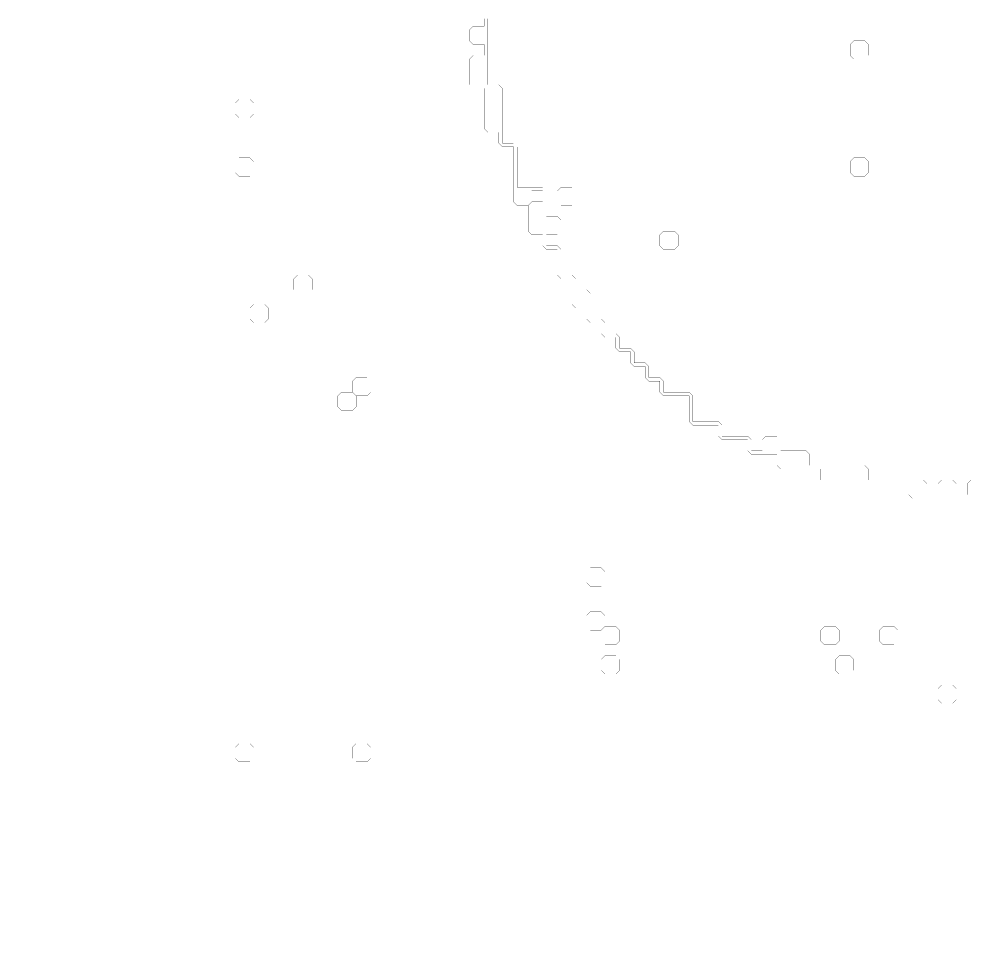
# Model space of a CAD drawing. Header units: metres. Extents: x 0 to 4990, y -4990 to 0.
# Drawn here: x 0 to 2573, y -4990 to -2511 of the extents above; entities that cross this region are included whole.
import ezdxf

# ---------------------------------------------------------------- set-up
doc = ezdxf.new("R2010")
doc.units = ezdxf.units.M
doc.layers.add('conductor', color=1, linetype='Continuous')
doc.layers.add('substrate', color=5, linetype='Continuous')

msp = doc.modelspace()

# ---------------------------------------------------------------- linework, layer by layer
at = {"layer": 'conductor', "const_width": 0.5}
msp.add_lwpolyline([(1250, -2509.765625), (1250, -2519.53125), (1250, -2529.296875), (1250, -2539.0625), (1250, -2548.828125), (1250, -2558.59375), (1250, -2568.359375), (1250, -2578.125), (1250, -2587.890625), (1250, -2597.65625), (1250, -2607.421875), (1250, -2617.1875), (1250, -2626.953125), (1250, -2636.71875), (1250, -2646.484375), (1250, -2656.25), (1250, -2666.015625), (1250, -2675.78125), (1250, -2685.546875), (1259.765625, -2685.546875), (1269.53125, -2685.546875), (1279.296875, -2685.546875), (1289.0625, -2695.3125), (1289.0625, -2705.078125), (1289.0625, -2714.84375), (1289.0625, -2724.609375), (1289.0625, -2734.375), (1289.0625, -2744.140625), (1289.0625, -2753.90625), (1289.0625, -2763.671875), (1289.0625, -2773.4375), (1289.0625, -2783.203125), (1289.0625, -2792.96875), (1289.0625, -2802.734375), (1289.0625, -2812.5), (1289.0625, -2822.265625), (1289.0625, -2832.03125), (1289.0625, -2841.796875), (1298.828125, -2841.796875), (1308.59375, -2841.796875), (1318.359375, -2841.796875), (1328.125, -2851.5625), (1328.125, -2861.328125), (1328.125, -2871.09375), (1328.125, -2880.859375), (1328.125, -2890.625), (1328.125, -2900.390625), (1328.125, -2910.15625), (1328.125, -2919.921875), (1328.125, -2929.6875), (1328.125, -2939.453125), (1328.125, -2949.21875), (1328.125, -2958.984375), (1337.890625, -2958.984375), (1347.65625, -2958.984375), (1357.421875, -2958.984375), (1367.1875, -2958.984375), (1376.953125, -2958.984375), (1386.71875, -2958.984375), (1396.484375, -2958.984375), (1406.25, -2968.75), (1406.25, -2978.515625), (1406.25, -2988.28125), (1406.25, -2998.046875), (1406.25, -3007.8125), (1406.25, -3017.578125), (1406.25, -3027.34375), (1406.25, -3037.109375), (1416.015625, -3037.109375), (1425.78125, -3037.109375), (1435.546875, -3037.109375), (1445.3125, -3046.875), (1445.3125, -3056.640625), (1445.3125, -3066.40625), (1445.3125, -3076.171875), (1435.546875, -3085.9375), (1425.78125, -3085.9375), (1416.015625, -3085.9375), (1406.25, -3085.9375), (1406.25, -3095.703125), (1406.25, -3105.46875), (1406.25, -3115.234375), (1416.015625, -3115.234375), (1425.78125, -3115.234375), (1435.546875, -3115.234375), (1445.3125, -3125), (1445.3125, -3134.765625), (1445.3125, -3144.53125), (1445.3125, -3154.296875), (1445.3125, -3164.0625), (1445.3125, -3173.828125), (1445.3125, -3183.59375), (1445.3125, -3193.359375), (1455.078125, -3193.359375), (1464.84375, -3193.359375), (1474.609375, -3193.359375), (1484.375, -3203.125), (1484.375, -3212.890625), (1484.375, -3222.65625), (1484.375, -3232.421875), (1494.140625, -3232.421875), (1503.90625, -3232.421875), (1513.671875, -3232.421875), (1523.4375, -3242.1875), (1523.4375, -3251.953125), (1523.4375, -3261.71875), (1523.4375, -3271.484375), (1523.4375, -3281.25), (1523.4375, -3291.015625), (1523.4375, -3300.78125), (1523.4375, -3310.546875), (1533.203125, -3310.546875), (1542.96875, -3310.546875), (1552.734375, -3310.546875), (1562.5, -3320.3125), (1562.5, -3330.078125), (1562.5, -3339.84375), (1562.5, -3349.609375), (1572.265625, -3349.609375), (1582.03125, -3349.609375), (1591.796875, -3349.609375), (1601.5625, -3359.375), (1601.5625, -3369.140625), (1601.5625, -3378.90625), (1601.5625, -3388.671875), (1611.328125, -3388.671875), (1621.09375, -3388.671875), (1630.859375, -3388.671875), (1640.625, -3398.4375), (1640.625, -3408.203125), (1640.625, -3417.96875), (1640.625, -3427.734375), (1650.390625, -3427.734375), (1660.15625, -3427.734375), (1669.921875, -3427.734375), (1679.6875, -3437.5), (1679.6875, -3447.265625), (1679.6875, -3457.03125), (1679.6875, -3466.796875), (1689.453125, -3466.796875), (1699.21875, -3466.796875), (1708.984375, -3466.796875), (1718.75, -3476.5625), (1718.75, -3486.328125), (1718.75, -3496.09375), (1718.75, -3505.859375), (1728.515625, -3505.859375), (1738.28125, -3505.859375), (1748.046875, -3505.859375), (1757.8125, -3505.859375), (1767.578125, -3505.859375), (1777.34375, -3505.859375), (1787.109375, -3505.859375), (1796.875, -3515.625), (1796.875, -3525.390625), (1796.875, -3535.15625), (1796.875, -3544.921875), (1796.875, -3554.6875), (1796.875, -3564.453125), (1796.875, -3574.21875), (1796.875, -3583.984375), (1806.640625, -3583.984375), (1816.40625, -3583.984375), (1826.171875, -3583.984375), (1835.9375, -3583.984375), (1845.703125, -3583.984375), (1855.46875, -3583.984375), (1865.234375, -3583.984375), (1875, -3593.75), (1875, -3603.515625), (1875, -3613.28125), (1875, -3623.046875), (1884.765625, -3623.046875), (1894.53125, -3623.046875), (1904.296875, -3623.046875), (1914.0625, -3623.046875), (1923.828125, -3623.046875), (1933.59375, -3623.046875), (1943.359375, -3623.046875), (1953.125, -3632.8125), (1953.125, -3642.578125), (1953.125, -3652.34375), (1953.125, -3662.109375), (1962.890625, -3662.109375), (1972.65625, -3662.109375), (1982.421875, -3662.109375), (1982.421875, -3652.34375), (1982.421875, -3642.578125), (1982.421875, -3632.8125), (1992.1875, -3623.046875), (2001.953125, -3623.046875), (2011.71875, -3623.046875), (2021.484375, -3623.046875), (2031.25, -3632.8125), (2031.25, -3642.578125), (2031.25, -3652.34375), (2031.25, -3662.109375), (2041.015625, -3662.109375), (2050.78125, -3662.109375), (2060.546875, -3662.109375), (2070.3125, -3662.109375), (2080.078125, -3662.109375), (2089.84375, -3662.109375), (2099.609375, -3662.109375), (2109.375, -3671.875), (2109.375, -3681.640625), (2109.375, -3691.40625), (2109.375, -3701.171875), (2119.140625, -3701.171875), (2128.90625, -3701.171875), (2138.671875, -3701.171875), (2148.4375, -3701.171875), (2158.203125, -3701.171875), (2167.96875, -3701.171875), (2177.734375, -3701.171875), (2187.5, -3701.171875), (2197.265625, -3701.171875), (2207.03125, -3701.171875), (2216.796875, -3701.171875), (2226.5625, -3701.171875), (2236.328125, -3701.171875), (2246.09375, -3701.171875), (2255.859375, -3701.171875), (2265.625, -3710.9375), (2265.625, -3720.703125), (2265.625, -3730.46875), (2265.625, -3740.234375), (2275.390625, -3740.234375), (2285.15625, -3740.234375), (2294.921875, -3740.234375), (2304.6875, -3740.234375), (2314.453125, -3740.234375), (2324.21875, -3740.234375), (2333.984375, -3740.234375), (2343.75, -3740.234375), (2353.515625, -3740.234375), (2363.28125, -3740.234375), (2373.046875, -3740.234375), (2382.8125, -3740.234375), (2392.578125, -3740.234375), (2402.34375, -3740.234375), (2412.109375, -3740.234375), (2421.875, -3750), (2421.875, -3759.765625), (2421.875, -3769.53125), (2421.875, -3779.296875), (2431.640625, -3779.296875), (2441.40625, -3779.296875), (2451.171875, -3779.296875), (2451.171875, -3769.53125), (2451.171875, -3759.765625), (2451.171875, -3750), (2460.9375, -3740.234375), (2470.703125, -3740.234375), (2480.46875, -3740.234375), (2490.234375, -3740.234375), (2500, -3750), (2500, -3759.765625), (2500, -3769.53125), (2500, -3779.296875), (2509.765625, -3779.296875), (2519.53125, -3779.296875), (2529.296875, -3779.296875), (2529.296875, -3769.53125), (2529.296875, -3759.765625), (2529.296875, -3750), (2539.0625, -3740.234375), (2548.828125, -3740.234375), (2558.59375, -3740.234375), (2568.359375, -3740.234375), (2578.125, -3740.234375)], dxfattribs=at)
for points in [[(2216.796875, -2578.125), (2226.5625, -2568.359375), (2236.328125, -2568.359375), (2246.09375, -2568.359375), (2255.859375, -2568.359375), (2265.625, -2578.125), (2265.625, -2587.890625), (2265.625, -2597.65625), (2265.625, -2607.421875), (2255.859375, -2617.1875), (2246.09375, -2617.1875), (2236.328125, -2617.1875), (2226.5625, -2617.1875), (2216.796875, -2607.421875), (2216.796875, -2597.65625), (2216.796875, -2587.890625)], [(2216.796875, -2890.625), (2226.5625, -2880.859375), (2236.328125, -2880.859375), (2246.09375, -2880.859375), (2255.859375, -2880.859375), (2265.625, -2890.625), (2265.625, -2900.390625), (2265.625, -2910.15625), (2265.625, -2919.921875), (2255.859375, -2929.6875), (2246.09375, -2929.6875), (2236.328125, -2929.6875), (2226.5625, -2929.6875), (2216.796875, -2919.921875), (2216.796875, -2910.15625), (2216.796875, -2900.390625)], [(1435.546875, -2968.75), (1445.3125, -2958.984375), (1455.078125, -2958.984375), (1464.84375, -2958.984375), (1474.609375, -2958.984375), (1484.375, -2968.75), (1484.375, -2978.515625), (1484.375, -2988.28125), (1484.375, -2998.046875), (1474.609375, -3007.8125), (1464.84375, -3007.8125), (1455.078125, -3007.8125), (1445.3125, -3007.8125), (1435.546875, -2998.046875), (1435.546875, -2988.28125), (1435.546875, -2978.515625)], [(1708.984375, -3085.9375), (1718.75, -3076.171875), (1728.515625, -3076.171875), (1738.28125, -3076.171875), (1748.046875, -3076.171875), (1757.8125, -3085.9375), (1757.8125, -3095.703125), (1757.8125, -3105.46875), (1757.8125, -3115.234375), (1748.046875, -3125), (1738.28125, -3125), (1728.515625, -3125), (1718.75, -3125), (1708.984375, -3115.234375), (1708.984375, -3105.46875), (1708.984375, -3095.703125)]]:
    msp.add_lwpolyline(points, close=True, dxfattribs=at)
at = {"layer": 'substrate', "const_width": 0.5}
for points in [[(0, -2509.765625), (0, -2519.53125), (0, -2529.296875), (0, -2539.0625), (0, -2548.828125), (0, -2558.59375), (0, -2568.359375), (0, -2578.125), (0, -2587.890625), (0, -2597.65625), (0, -2607.421875), (0, -2617.1875), (0, -2626.953125), (0, -2636.71875), (0, -2646.484375), (0, -2656.25), (0, -2666.015625), (0, -2675.78125), (0, -2685.546875), (0, -2695.3125), (0, -2705.078125), (0, -2714.84375), (0, -2724.609375), (0, -2734.375), (0, -2744.140625), (0, -2753.90625), (0, -2763.671875), (0, -2773.4375), (0, -2783.203125), (0, -2792.96875), (0, -2802.734375), (0, -2812.5), (0, -2822.265625), (0, -2832.03125), (0, -2841.796875), (0, -2851.5625), (0, -2861.328125), (0, -2871.09375), (0, -2880.859375), (0, -2890.625), (0, -2900.390625), (0, -2910.15625), (0, -2919.921875), (0, -2929.6875), (0, -2939.453125), (0, -2949.21875), (0, -2958.984375), (0, -2968.75), (0, -2978.515625), (0, -2988.28125), (0, -2998.046875), (0, -3007.8125), (0, -3017.578125), (0, -3027.34375), (0, -3037.109375), (0, -3046.875), (0, -3056.640625), (0, -3066.40625), (0, -3076.171875), (0, -3085.9375), (0, -3095.703125), (0, -3105.46875), (0, -3115.234375), (0, -3125), (0, -3134.765625), (0, -3144.53125), (0, -3154.296875), (0, -3164.0625), (0, -3173.828125), (0, -3183.59375), (0, -3193.359375), (0, -3203.125), (0, -3212.890625), (0, -3222.65625), (0, -3232.421875), (0, -3242.1875), (0, -3251.953125), (0, -3261.71875), (0, -3271.484375), (0, -3281.25), (0, -3291.015625), (0, -3300.78125), (0, -3310.546875), (0, -3320.3125), (0, -3330.078125), (0, -3339.84375), (0, -3349.609375), (0, -3359.375), (0, -3369.140625), (0, -3378.90625), (0, -3388.671875), (0, -3398.4375), (0, -3408.203125), (0, -3417.96875), (0, -3427.734375), (0, -3437.5), (0, -3447.265625), (0, -3457.03125), (0, -3466.796875), (0, -3476.5625), (0, -3486.328125), (0, -3496.09375), (0, -3505.859375), (0, -3515.625), (0, -3525.390625), (0, -3535.15625), (0, -3544.921875), (0, -3554.6875), (0, -3564.453125), (0, -3574.21875), (0, -3583.984375), (0, -3593.75), (0, -3603.515625), (0, -3613.28125), (0, -3623.046875), (0, -3632.8125), (0, -3642.578125), (0, -3652.34375), (0, -3662.109375), (0, -3671.875), (0, -3681.640625), (0, -3691.40625), (0, -3701.171875), (0, -3710.9375), (0, -3720.703125), (0, -3730.46875), (0, -3740.234375), (0, -3750), (0, -3759.765625), (0, -3769.53125), (0, -3779.296875), (0, -3789.0625), (0, -3798.828125), (0, -3808.59375), (0, -3818.359375), (0, -3828.125), (0, -3837.890625), (0, -3847.65625), (0, -3857.421875), (0, -3867.1875), (0, -3876.953125), (0, -3886.71875), (0, -3896.484375), (0, -3906.25), (0, -3916.015625), (0, -3925.78125), (0, -3935.546875), (0, -3945.3125), (0, -3955.078125), (0, -3964.84375), (0, -3974.609375), (0, -3984.375), (0, -3994.140625), (0, -4003.90625), (0, -4013.671875), (0, -4023.4375), (0, -4033.203125), (0, -4042.96875), (0, -4052.734375), (0, -4062.5), (0, -4072.265625), (0, -4082.03125), (0, -4091.796875), (0, -4101.5625), (0, -4111.328125), (0, -4121.09375), (0, -4130.859375), (0, -4140.625), (0, -4150.390625), (0, -4160.15625), (0, -4169.921875), (0, -4179.6875), (0, -4189.453125), (0, -4199.21875), (0, -4208.984375), (0, -4218.75), (0, -4228.515625), (0, -4238.28125), (0, -4248.046875), (0, -4257.8125), (0, -4267.578125), (0, -4277.34375), (0, -4287.109375), (0, -4296.875), (0, -4306.640625), (0, -4316.40625), (0, -4326.171875), (0, -4335.9375), (0, -4345.703125), (0, -4355.46875), (0, -4365.234375), (0, -4375), (0, -4384.765625), (0, -4394.53125), (0, -4404.296875), (0, -4414.0625), (0, -4423.828125), (0, -4433.59375), (0, -4443.359375), (0, -4453.125), (0, -4462.890625), (0, -4472.65625), (0, -4482.421875), (0, -4492.1875), (0, -4501.953125), (0, -4511.71875), (0, -4521.484375), (0, -4531.25), (0, -4541.015625), (0, -4550.78125), (0, -4560.546875), (0, -4570.3125), (0, -4580.078125), (0, -4589.84375), (0, -4599.609375), (0, -4609.375), (0, -4619.140625), (0, -4628.90625), (0, -4638.671875), (0, -4648.4375), (0, -4658.203125), (0, -4667.96875), (0, -4677.734375), (0, -4687.5), (0, -4697.265625), (0, -4707.03125), (0, -4716.796875), (0, -4726.5625), (0, -4736.328125), (0, -4746.09375), (0, -4755.859375), (0, -4765.625), (0, -4775.390625), (0, -4785.15625), (0, -4794.921875), (0, -4804.6875), (0, -4814.453125), (0, -4824.21875), (0, -4833.984375), (0, -4843.75), (0, -4853.515625), (0, -4863.28125), (0, -4873.046875), (0, -4882.8125), (0, -4892.578125), (0, -4902.34375), (0, -4912.109375), (0, -4921.875), (0, -4931.640625), (0, -4941.40625), (0, -4951.171875), (0, -4960.9375), (0, -4970.703125), (0, -4980.46875), (0, -4990.234375), (9.765625, -4990.234375), (19.53125, -4990.234375), (29.296875, -4990.234375), (39.0625, -4990.234375), (48.828125, -4990.234375), (58.59375, -4990.234375), (68.359375, -4990.234375), (78.125, -4990.234375), (87.890625, -4990.234375), (97.65625, -4990.234375), (107.421875, -4990.234375), (117.1875, -4990.234375), (126.953125, -4990.234375), (136.71875, -4990.234375), (146.484375, -4990.234375), (156.25, -4990.234375), (166.015625, -4990.234375), (175.78125, -4990.234375), (185.546875, -4990.234375), (195.3125, -4990.234375), (205.078125, -4990.234375), (214.84375, -4990.234375), (224.609375, -4990.234375), (234.375, -4990.234375), (244.140625, -4990.234375), (253.90625, -4990.234375), (263.671875, -4990.234375), (273.4375, -4990.234375), (283.203125, -4990.234375), (292.96875, -4990.234375), (302.734375, -4990.234375), (312.5, -4990.234375), (322.265625, -4990.234375), (332.03125, -4990.234375), (341.796875, -4990.234375), (351.5625, -4990.234375), (361.328125, -4990.234375), (371.09375, -4990.234375), (380.859375, -4990.234375), (390.625, -4990.234375), (400.390625, -4990.234375), (410.15625, -4990.234375), (419.921875, -4990.234375), (429.6875, -4990.234375), (439.453125, -4990.234375), (449.21875, -4990.234375), (458.984375, -4990.234375), (468.75, -4990.234375), (478.515625, -4990.234375), (488.28125, -4990.234375), (498.046875, -4990.234375), (507.8125, -4990.234375), (517.578125, -4990.234375), (527.34375, -4990.234375), (537.109375, -4990.234375), (546.875, -4990.234375), (556.640625, -4990.234375), (566.40625, -4990.234375), (576.171875, -4990.234375), (585.9375, -4990.234375), (595.703125, -4990.234375), (605.46875, -4990.234375), (615.234375, -4990.234375), (625, -4990.234375), (634.765625, -4990.234375), (644.53125, -4990.234375), (654.296875, -4990.234375), (664.0625, -4990.234375), (673.828125, -4990.234375), (683.59375, -4990.234375), (693.359375, -4990.234375), (703.125, -4990.234375), (712.890625, -4990.234375), (722.65625, -4990.234375), (732.421875, -4990.234375), (742.1875, -4990.234375), (751.953125, -4990.234375), (761.71875, -4990.234375), (771.484375, -4990.234375), (781.25, -4990.234375), (791.015625, -4990.234375), (800.78125, -4990.234375), (810.546875, -4990.234375), (820.3125, -4990.234375), (830.078125, -4990.234375), (839.84375, -4990.234375), (849.609375, -4990.234375), (859.375, -4990.234375), (869.140625, -4990.234375), (878.90625, -4990.234375), (888.671875, -4990.234375), (898.4375, -4990.234375), (908.203125, -4990.234375), (917.96875, -4990.234375), (927.734375, -4990.234375), (937.5, -4990.234375), (947.265625, -4990.234375), (957.03125, -4990.234375), (966.796875, -4990.234375), (976.5625, -4990.234375), (986.328125, -4990.234375), (996.09375, -4990.234375), (1005.859375, -4990.234375), (1015.625, -4990.234375), (1025.390625, -4990.234375), (1035.15625, -4990.234375), (1044.921875, -4990.234375), (1054.6875, -4990.234375), (1064.453125, -4990.234375), (1074.21875, -4990.234375), (1083.984375, -4990.234375), (1093.75, -4990.234375), (1103.515625, -4990.234375), (1113.28125, -4990.234375), (1123.046875, -4990.234375), (1132.8125, -4990.234375), (1142.578125, -4990.234375), (1152.34375, -4990.234375), (1162.109375, -4990.234375), (1171.875, -4990.234375), (1181.640625, -4990.234375), (1191.40625, -4990.234375), (1201.171875, -4990.234375), (1210.9375, -4990.234375), (1220.703125, -4990.234375), (1230.46875, -4990.234375), (1240.234375, -4990.234375), (1250, -4990.234375), (1259.765625, -4990.234375), (1269.53125, -4990.234375), (1279.296875, -4990.234375), (1289.0625, -4990.234375), (1298.828125, -4990.234375), (1308.59375, -4990.234375), (1318.359375, -4990.234375), (1328.125, -4990.234375), (1337.890625, -4990.234375), (1347.65625, -4990.234375), (1357.421875, -4990.234375), (1367.1875, -4990.234375), (1376.953125, -4990.234375), (1386.71875, -4990.234375), (1396.484375, -4990.234375), (1406.25, -4990.234375), (1416.015625, -4990.234375), (1425.78125, -4990.234375), (1435.546875, -4990.234375), (1445.3125, -4990.234375), (1455.078125, -4990.234375), (1464.84375, -4990.234375), (1474.609375, -4990.234375), (1484.375, -4990.234375), (1494.140625, -4990.234375), (1503.90625, -4990.234375), (1513.671875, -4990.234375), (1523.4375, -4990.234375), (1533.203125, -4990.234375), (1542.96875, -4990.234375), (1552.734375, -4990.234375), (1562.5, -4990.234375), (1572.265625, -4990.234375), (1582.03125, -4990.234375), (1591.796875, -4990.234375), (1601.5625, -4990.234375), (1611.328125, -4990.234375), (1621.09375, -4990.234375), (1630.859375, -4990.234375), (1640.625, -4990.234375), (1650.390625, -4990.234375), (1660.15625, -4990.234375), (1669.921875, -4990.234375), (1679.6875, -4990.234375), (1689.453125, -4990.234375), (1699.21875, -4990.234375), (1708.984375, -4990.234375), (1718.75, -4990.234375), (1728.515625, -4990.234375), (1738.28125, -4990.234375), (1748.046875, -4990.234375), (1757.8125, -4990.234375), (1767.578125, -4990.234375), (1777.34375, -4990.234375), (1787.109375, -4990.234375), (1796.875, -4990.234375), (1806.640625, -4990.234375), (1816.40625, -4990.234375), (1826.171875, -4990.234375), (1835.9375, -4990.234375), (1845.703125, -4990.234375), (1855.46875, -4990.234375), (1865.234375, -4990.234375), (1875, -4990.234375), (1884.765625, -4990.234375), (1894.53125, -4990.234375), (1904.296875, -4990.234375), (1914.0625, -4990.234375), (1923.828125, -4990.234375), (1933.59375, -4990.234375), (1943.359375, -4990.234375), (1953.125, -4990.234375), (1962.890625, -4990.234375), (1972.65625, -4990.234375), (1982.421875, -4990.234375), (1992.1875, -4990.234375), (2001.953125, -4990.234375), (2011.71875, -4990.234375), (2021.484375, -4990.234375), (2031.25, -4990.234375), (2041.015625, -4990.234375), (2050.78125, -4990.234375), (2060.546875, -4990.234375), (2070.3125, -4990.234375), (2080.078125, -4990.234375), (2089.84375, -4990.234375), (2099.609375, -4990.234375), (2109.375, -4990.234375), (2119.140625, -4990.234375), (2128.90625, -4990.234375), (2138.671875, -4990.234375), (2148.4375, -4990.234375), (2158.203125, -4990.234375), (2167.96875, -4990.234375), (2177.734375, -4990.234375), (2187.5, -4990.234375), (2197.265625, -4990.234375), (2207.03125, -4990.234375), (2216.796875, -4990.234375), (2226.5625, -4990.234375), (2236.328125, -4990.234375), (2246.09375, -4990.234375), (2255.859375, -4990.234375), (2265.625, -4990.234375), (2275.390625, -4990.234375), (2285.15625, -4990.234375), (2294.921875, -4990.234375), (2304.6875, -4990.234375), (2314.453125, -4990.234375), (2324.21875, -4990.234375), (2333.984375, -4990.234375), (2343.75, -4990.234375), (2353.515625, -4990.234375), (2363.28125, -4990.234375), (2373.046875, -4990.234375), (2382.8125, -4990.234375), (2392.578125, -4990.234375), (2402.34375, -4990.234375), (2412.109375, -4990.234375), (2421.875, -4990.234375), (2431.640625, -4990.234375), (2441.40625, -4990.234375), (2451.171875, -4990.234375), (2460.9375, -4990.234375), (2470.703125, -4990.234375), (2480.46875, -4990.234375), (2490.234375, -4990.234375), (2500, -4990.234375), (2509.765625, -4990.234375), (2519.53125, -4990.234375), (2529.296875, -4990.234375), (2539.0625, -4990.234375), (2548.828125, -4990.234375), (2558.59375, -4990.234375), (2568.359375, -4990.234375), (2578.125, -4990.234375)], [(2578.125, -3789.0625), (2568.359375, -3789.0625), (2558.59375, -3789.0625), (2548.828125, -3789.0625), (2539.0625, -3789.0625), (2529.296875, -3789.0625), (2519.53125, -3789.0625), (2509.765625, -3789.0625), (2500, -3789.0625), (2490.234375, -3789.0625), (2480.46875, -3789.0625), (2470.703125, -3789.0625), (2460.9375, -3789.0625), (2451.171875, -3789.0625), (2441.40625, -3789.0625), (2431.640625, -3789.0625), (2421.875, -3789.0625), (2412.109375, -3789.0625), (2402.34375, -3789.0625), (2392.578125, -3789.0625), (2382.8125, -3789.0625), (2373.046875, -3779.296875), (2373.046875, -3769.53125), (2373.046875, -3759.765625), (2373.046875, -3750), (2363.28125, -3750), (2353.515625, -3750), (2343.75, -3750), (2333.984375, -3750), (2324.21875, -3750), (2314.453125, -3750), (2304.6875, -3750), (2294.921875, -3750), (2285.15625, -3750), (2275.390625, -3750), (2265.625, -3750), (2255.859375, -3750), (2246.09375, -3750), (2236.328125, -3750), (2226.5625, -3750), (2216.796875, -3750), (2207.03125, -3750), (2197.265625, -3750), (2187.5, -3750), (2177.734375, -3750), (2167.96875, -3750), (2158.203125, -3750), (2148.4375, -3750), (2138.671875, -3740.234375), (2138.671875, -3730.46875), (2138.671875, -3720.703125), (2138.671875, -3710.9375), (2128.90625, -3710.9375), (2119.140625, -3710.9375), (2109.375, -3710.9375), (2099.609375, -3710.9375), (2089.84375, -3710.9375), (2080.078125, -3710.9375), (2070.3125, -3710.9375), (2060.546875, -3710.9375), (2050.78125, -3710.9375), (2041.015625, -3710.9375), (2031.25, -3710.9375), (2021.484375, -3701.171875), (2021.484375, -3691.40625), (2021.484375, -3681.640625), (2021.484375, -3671.875), (2011.71875, -3671.875), (2001.953125, -3671.875), (1992.1875, -3671.875), (1982.421875, -3671.875), (1972.65625, -3671.875), (1962.890625, -3671.875), (1953.125, -3671.875), (1943.359375, -3662.109375), (1943.359375, -3652.34375), (1943.359375, -3642.578125), (1943.359375, -3632.8125), (1933.59375, -3632.8125), (1923.828125, -3632.8125), (1914.0625, -3632.8125), (1904.296875, -3632.8125), (1894.53125, -3632.8125), (1884.765625, -3632.8125), (1875, -3632.8125), (1865.234375, -3623.046875), (1865.234375, -3613.28125), (1865.234375, -3603.515625), (1865.234375, -3593.75), (1855.46875, -3593.75), (1845.703125, -3593.75), (1835.9375, -3593.75), (1826.171875, -3593.75), (1816.40625, -3593.75), (1806.640625, -3593.75), (1796.875, -3593.75), (1787.109375, -3583.984375), (1787.109375, -3574.21875), (1787.109375, -3564.453125), (1787.109375, -3554.6875), (1787.109375, -3544.921875), (1787.109375, -3535.15625), (1787.109375, -3525.390625), (1787.109375, -3515.625), (1777.34375, -3515.625), (1767.578125, -3515.625), (1757.8125, -3515.625), (1748.046875, -3515.625), (1738.28125, -3515.625), (1728.515625, -3515.625), (1718.75, -3515.625), (1708.984375, -3505.859375), (1708.984375, -3496.09375), (1708.984375, -3486.328125), (1708.984375, -3476.5625), (1699.21875, -3476.5625), (1689.453125, -3476.5625), (1679.6875, -3476.5625), (1669.921875, -3466.796875), (1669.921875, -3457.03125), (1669.921875, -3447.265625), (1669.921875, -3437.5), (1660.15625, -3437.5), (1650.390625, -3437.5), (1640.625, -3437.5), (1630.859375, -3427.734375), (1630.859375, -3417.96875), (1630.859375, -3408.203125), (1630.859375, -3398.4375), (1621.09375, -3398.4375), (1611.328125, -3398.4375), (1601.5625, -3398.4375), (1591.796875, -3388.671875), (1591.796875, -3378.90625), (1591.796875, -3369.140625), (1591.796875, -3359.375), (1582.03125, -3359.375), (1572.265625, -3359.375), (1562.5, -3359.375), (1552.734375, -3349.609375), (1552.734375, -3339.84375), (1552.734375, -3330.078125), (1552.734375, -3320.3125), (1542.96875, -3320.3125), (1533.203125, -3320.3125), (1523.4375, -3320.3125), (1513.671875, -3310.546875), (1513.671875, -3300.78125), (1513.671875, -3291.015625), (1513.671875, -3281.25), (1503.90625, -3281.25), (1494.140625, -3281.25), (1484.375, -3281.25), (1474.609375, -3271.484375), (1474.609375, -3261.71875), (1474.609375, -3251.953125), (1474.609375, -3242.1875), (1474.609375, -3232.421875), (1474.609375, -3222.65625), (1474.609375, -3212.890625), (1474.609375, -3203.125), (1464.84375, -3203.125), (1455.078125, -3203.125), (1445.3125, -3203.125), (1435.546875, -3193.359375), (1435.546875, -3183.59375), (1435.546875, -3173.828125), (1435.546875, -3164.0625), (1435.546875, -3154.296875), (1435.546875, -3144.53125), (1435.546875, -3134.765625), (1435.546875, -3125), (1425.78125, -3125), (1416.015625, -3125), (1406.25, -3125), (1396.484375, -3115.234375), (1396.484375, -3105.46875), (1396.484375, -3095.703125), (1396.484375, -3085.9375), (1386.71875, -3085.9375), (1376.953125, -3085.9375), (1367.1875, -3085.9375), (1357.421875, -3076.171875), (1357.421875, -3066.40625), (1357.421875, -3056.640625), (1357.421875, -3046.875), (1357.421875, -3037.109375), (1357.421875, -3027.34375), (1357.421875, -3017.578125), (1357.421875, -3007.8125), (1367.1875, -2998.046875), (1376.953125, -2998.046875), (1386.71875, -2998.046875), (1396.484375, -2998.046875), (1396.484375, -2988.28125), (1396.484375, -2978.515625), (1396.484375, -2968.75), (1386.71875, -2968.75), (1376.953125, -2968.75), (1367.1875, -2968.75), (1367.1875, -2978.515625), (1367.1875, -2988.28125), (1367.1875, -2998.046875), (1357.421875, -3007.8125), (1347.65625, -3007.8125), (1337.890625, -3007.8125), (1328.125, -3007.8125), (1318.359375, -2998.046875), (1318.359375, -2988.28125), (1318.359375, -2978.515625), (1318.359375, -2968.75), (1318.359375, -2958.984375), (1318.359375, -2949.21875), (1318.359375, -2939.453125), (1318.359375, -2929.6875), (1318.359375, -2919.921875), (1318.359375, -2910.15625), (1318.359375, -2900.390625), (1318.359375, -2890.625), (1318.359375, -2880.859375), (1318.359375, -2871.09375), (1318.359375, -2861.328125), (1318.359375, -2851.5625), (1308.59375, -2851.5625), (1298.828125, -2851.5625), (1289.0625, -2851.5625), (1279.296875, -2841.796875), (1279.296875, -2832.03125), (1279.296875, -2822.265625), (1279.296875, -2812.5), (1269.53125, -2812.5), (1259.765625, -2812.5), (1250, -2812.5), (1240.234375, -2802.734375), (1240.234375, -2792.96875), (1240.234375, -2783.203125), (1240.234375, -2773.4375), (1240.234375, -2763.671875), (1240.234375, -2753.90625), (1240.234375, -2744.140625), (1240.234375, -2734.375), (1240.234375, -2724.609375), (1240.234375, -2714.84375), (1240.234375, -2705.078125), (1240.234375, -2695.3125), (1230.46875, -2695.3125), (1220.703125, -2695.3125), (1210.9375, -2695.3125), (1201.171875, -2685.546875), (1201.171875, -2675.78125), (1201.171875, -2666.015625), (1201.171875, -2656.25), (1201.171875, -2646.484375), (1201.171875, -2636.71875), (1201.171875, -2626.953125), (1201.171875, -2617.1875), (1210.9375, -2607.421875), (1220.703125, -2607.421875), (1230.46875, -2607.421875), (1240.234375, -2607.421875), (1240.234375, -2597.65625), (1240.234375, -2587.890625), (1240.234375, -2578.125), (1230.46875, -2578.125), (1220.703125, -2578.125), (1210.9375, -2578.125), (1201.171875, -2568.359375), (1201.171875, -2558.59375), (1201.171875, -2548.828125), (1201.171875, -2539.0625), (1210.9375, -2529.296875), (1220.703125, -2529.296875), (1230.46875, -2529.296875), (1240.234375, -2529.296875), (1240.234375, -2519.53125), (1240.234375, -2509.765625)]]:
    msp.add_lwpolyline(points, dxfattribs=at)
for points in [[(576.171875, -2734.375), (585.9375, -2724.609375), (595.703125, -2724.609375), (605.46875, -2724.609375), (615.234375, -2724.609375), (625, -2734.375), (625, -2744.140625), (625, -2753.90625), (625, -2763.671875), (615.234375, -2773.4375), (605.46875, -2773.4375), (595.703125, -2773.4375), (585.9375, -2773.4375), (576.171875, -2763.671875), (576.171875, -2753.90625), (576.171875, -2744.140625)], [(576.171875, -2890.625), (585.9375, -2880.859375), (595.703125, -2880.859375), (605.46875, -2880.859375), (615.234375, -2880.859375), (625, -2890.625), (625, -2900.390625), (625, -2910.15625), (625, -2919.921875), (615.234375, -2929.6875), (605.46875, -2929.6875), (595.703125, -2929.6875), (585.9375, -2929.6875), (576.171875, -2919.921875), (576.171875, -2910.15625), (576.171875, -2900.390625)], [(732.421875, -3203.125), (742.1875, -3193.359375), (751.953125, -3193.359375), (761.71875, -3193.359375), (771.484375, -3193.359375), (781.25, -3203.125), (781.25, -3212.890625), (781.25, -3222.65625), (781.25, -3232.421875), (771.484375, -3242.1875), (761.71875, -3242.1875), (751.953125, -3242.1875), (742.1875, -3242.1875), (732.421875, -3232.421875), (732.421875, -3222.65625), (732.421875, -3212.890625)], [(615.234375, -3281.25), (625, -3271.484375), (634.765625, -3271.484375), (644.53125, -3271.484375), (654.296875, -3271.484375), (664.0625, -3281.25), (664.0625, -3291.015625), (664.0625, -3300.78125), (664.0625, -3310.546875), (654.296875, -3320.3125), (644.53125, -3320.3125), (634.765625, -3320.3125), (625, -3320.3125), (615.234375, -3310.546875), (615.234375, -3300.78125), (615.234375, -3291.015625)], [(888.671875, -3476.5625), (898.4375, -3466.796875), (908.203125, -3466.796875), (917.96875, -3466.796875), (927.734375, -3466.796875), (937.5, -3476.5625), (937.5, -3486.328125), (937.5, -3496.09375), (937.5, -3505.859375), (927.734375, -3515.625), (917.96875, -3515.625), (908.203125, -3515.625), (898.4375, -3515.625), (888.671875, -3505.859375), (888.671875, -3496.09375), (888.671875, -3486.328125)], [(849.609375, -3515.625), (859.375, -3505.859375), (869.140625, -3505.859375), (878.90625, -3505.859375), (888.671875, -3505.859375), (898.4375, -3515.625), (898.4375, -3525.390625), (898.4375, -3535.15625), (898.4375, -3544.921875), (888.671875, -3554.6875), (878.90625, -3554.6875), (869.140625, -3554.6875), (859.375, -3554.6875), (849.609375, -3544.921875), (849.609375, -3535.15625), (849.609375, -3525.390625)], [(1513.671875, -3984.375), (1523.4375, -3974.609375), (1533.203125, -3974.609375), (1542.96875, -3974.609375), (1552.734375, -3974.609375), (1562.5, -3984.375), (1562.5, -3994.140625), (1562.5, -4003.90625), (1562.5, -4013.671875), (1552.734375, -4023.4375), (1542.96875, -4023.4375), (1533.203125, -4023.4375), (1523.4375, -4023.4375), (1513.671875, -4013.671875), (1513.671875, -4003.90625), (1513.671875, -3994.140625)], [(1513.671875, -4101.5625), (1523.4375, -4091.796875), (1533.203125, -4091.796875), (1542.96875, -4091.796875), (1552.734375, -4091.796875), (1562.5, -4101.5625), (1562.5, -4111.328125), (1562.5, -4121.09375), (1562.5, -4130.859375), (1552.734375, -4140.625), (1542.96875, -4140.625), (1533.203125, -4140.625), (1523.4375, -4140.625), (1513.671875, -4130.859375), (1513.671875, -4121.09375), (1513.671875, -4111.328125)], [(1552.734375, -4140.625), (1562.5, -4130.859375), (1572.265625, -4130.859375), (1582.03125, -4130.859375), (1591.796875, -4130.859375), (1601.5625, -4140.625), (1601.5625, -4150.390625), (1601.5625, -4160.15625), (1601.5625, -4169.921875), (1591.796875, -4179.6875), (1582.03125, -4179.6875), (1572.265625, -4179.6875), (1562.5, -4179.6875), (1552.734375, -4169.921875), (1552.734375, -4160.15625), (1552.734375, -4150.390625)], [(2138.671875, -4140.625), (2148.4375, -4130.859375), (2158.203125, -4130.859375), (2167.96875, -4130.859375), (2177.734375, -4130.859375), (2187.5, -4140.625), (2187.5, -4150.390625), (2187.5, -4160.15625), (2187.5, -4169.921875), (2177.734375, -4179.6875), (2167.96875, -4179.6875), (2158.203125, -4179.6875), (2148.4375, -4179.6875), (2138.671875, -4169.921875), (2138.671875, -4160.15625), (2138.671875, -4150.390625)], [(2294.921875, -4140.625), (2304.6875, -4130.859375), (2314.453125, -4130.859375), (2324.21875, -4130.859375), (2333.984375, -4130.859375), (2343.75, -4140.625), (2343.75, -4150.390625), (2343.75, -4160.15625), (2343.75, -4169.921875), (2333.984375, -4179.6875), (2324.21875, -4179.6875), (2314.453125, -4179.6875), (2304.6875, -4179.6875), (2294.921875, -4169.921875), (2294.921875, -4160.15625), (2294.921875, -4150.390625)], [(1552.734375, -4218.75), (1562.5, -4208.984375), (1572.265625, -4208.984375), (1582.03125, -4208.984375), (1591.796875, -4208.984375), (1601.5625, -4218.75), (1601.5625, -4228.515625), (1601.5625, -4238.28125), (1601.5625, -4248.046875), (1591.796875, -4257.8125), (1582.03125, -4257.8125), (1572.265625, -4257.8125), (1562.5, -4257.8125), (1552.734375, -4248.046875), (1552.734375, -4238.28125), (1552.734375, -4228.515625)], [(2177.734375, -4218.75), (2187.5, -4208.984375), (2197.265625, -4208.984375), (2207.03125, -4208.984375), (2216.796875, -4208.984375), (2226.5625, -4218.75), (2226.5625, -4228.515625), (2226.5625, -4238.28125), (2226.5625, -4248.046875), (2216.796875, -4257.8125), (2207.03125, -4257.8125), (2197.265625, -4257.8125), (2187.5, -4257.8125), (2177.734375, -4248.046875), (2177.734375, -4238.28125), (2177.734375, -4228.515625)], [(2451.171875, -4296.875), (2460.9375, -4287.109375), (2470.703125, -4287.109375), (2480.46875, -4287.109375), (2490.234375, -4287.109375), (2500, -4296.875), (2500, -4306.640625), (2500, -4316.40625), (2500, -4326.171875), (2490.234375, -4335.9375), (2480.46875, -4335.9375), (2470.703125, -4335.9375), (2460.9375, -4335.9375), (2451.171875, -4326.171875), (2451.171875, -4316.40625), (2451.171875, -4306.640625)], [(576.171875, -4453.125), (585.9375, -4443.359375), (595.703125, -4443.359375), (605.46875, -4443.359375), (615.234375, -4443.359375), (625, -4453.125), (625, -4462.890625), (625, -4472.65625), (625, -4482.421875), (615.234375, -4492.1875), (605.46875, -4492.1875), (595.703125, -4492.1875), (585.9375, -4492.1875), (576.171875, -4482.421875), (576.171875, -4472.65625), (576.171875, -4462.890625)], [(888.671875, -4453.125), (898.4375, -4443.359375), (908.203125, -4443.359375), (917.96875, -4443.359375), (927.734375, -4443.359375), (937.5, -4453.125), (937.5, -4462.890625), (937.5, -4472.65625), (937.5, -4482.421875), (927.734375, -4492.1875), (917.96875, -4492.1875), (908.203125, -4492.1875), (898.4375, -4492.1875), (888.671875, -4482.421875), (888.671875, -4472.65625), (888.671875, -4462.890625)]]:
    msp.add_lwpolyline(points, close=True, dxfattribs=at)

doc.saveas('drawing.dxf')
